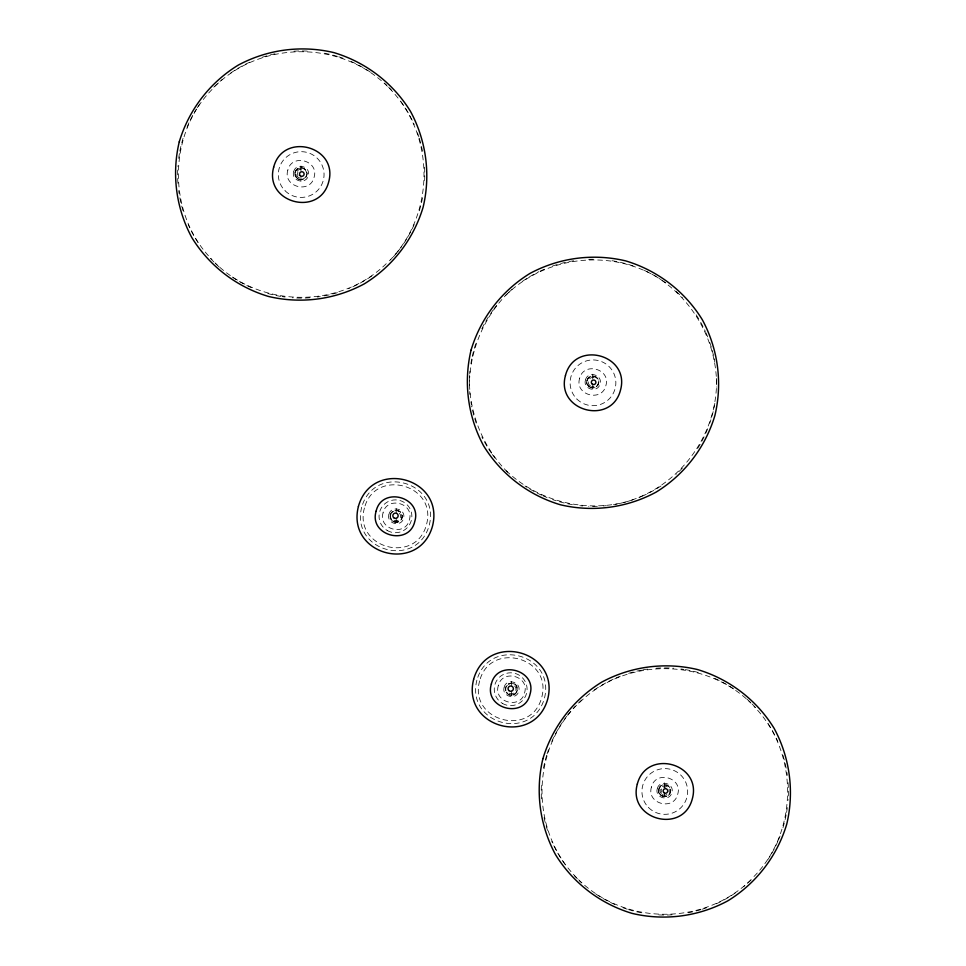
<?xml version="1.0" encoding="UTF-8"?>
<svg xmlns="http://www.w3.org/2000/svg" width="966" height="966" viewBox="0 0 966 966"><rect width="100%" height="100%" fill="white"/><g stroke="black" fill="none" stroke-linecap="round" stroke-linejoin="round"><path stroke-width="0.72" stroke-dasharray="4.83 3.62" d="M212.025 89.488C167.227 134.974 167.227 214.09 212.025 259.588M389.455 260.748C435.497 213.909 435.497 135.168 389.455 88.317M507.693 293.398A123.576 123.576 0 0 0 505.604 295.427C483.217 319.154 470.357 350.211 469.416 382.814C470.357 415.416 483.217 446.473 505.604 470.188A123.576 123.576 0 0 0 509.831 474.221M576.545 705.252C530.503 752.091 530.503 830.832 576.545 877.683M753.975 876.512C798.773 831.026 798.773 751.91 753.975 706.412M214.971 86.264C261.822 40.234 340.563 40.234 387.402 86.264M386.243 263.694C339.911 309.023 260.953 308.299 214.971 262.8M505.604 295.427C544.8 256.944 606.95 248.757 654.767 275.793C692.079 298.18 715.818 339.295 716.555 382.814C716.06 437.743 677.89 487.48 624.966 502.175C582.752 512.729 536.891 500.436 505.604 470.188M579.757 702.306C626.089 656.977 705.047 657.701 751.029 703.2M751.029 879.736C704.178 925.766 625.437 925.766 578.598 879.736M506.196 692.26C516.568 704.347 523.451 678.7 508.418 683.976A6.05 6.05 0 0 1 517.402 688.178A6.05 6.05 0 0 1 510.398 695.194A6.05 6.05 0 0 1 506.208 686.21L505.592 690.799M664.584 782.883L664.584 789.125M664.584 792.156L664.584 798.387M592.75 374.228L592.75 380.471M592.75 383.49L592.75 389.733M511.449 681.477L511.449 687.526M511.449 690.738L511.449 696.981M396.229 508.563L396.229 513.598M396.229 517.836L396.229 524.067M300.957 165.959L300.957 172.19M300.957 176.428L300.957 181.463M514.661 686.017A4.54 4.54 0 0 1 514.661 692.441M513.719 693.165A4.54 4.54 0 0 1 509.179 693.165M508.587 684.278A5.724 5.724 0 0 1 516.399 686.367A5.724 5.724 0 0 1 514.31 694.18A5.724 5.724 0 0 1 506.498 692.091M505.93 690.714A5.724 5.724 0 0 1 505.93 687.756M506.498 686.367A5.724 5.724 0 0 1 507.404 685.184M424.545 167.227A123.576 123.576 0 0 1 424.545 181.85M422.516 197.958A123.576 123.576 0 0 1 418.447 213.522M414.185 224.547A123.576 123.576 0 0 1 400.999 247.393M400.117 248.576A123.576 123.576 0 0 1 397.4 252.09M396.458 253.225A123.576 123.576 0 0 1 390.602 259.83M371.644 276.059A123.576 123.576 0 0 1 348.472 288.701M337.388 292.686A123.576 123.576 0 0 1 321.702 296.393M320.241 296.622A123.576 123.576 0 0 1 317.319 297.045M309.977 297.794A123.576 123.576 0 0 1 292.408 297.794M285.055 297.045A123.576 123.576 0 0 1 282.132 296.622M280.671 296.393A123.576 123.576 0 0 1 264.998 292.686M251.184 287.53A123.576 123.576 0 0 1 230.741 276.059M219.137 266.93A123.576 123.576 0 0 1 214.85 262.933M213.812 261.907A123.576 123.576 0 0 1 208.789 256.594M198.018 242.538A123.576 123.576 0 0 1 188.189 224.547M183.033 210.721A123.576 123.576 0 0 1 179.338 195.047M179.096 193.586A123.576 123.576 0 0 1 178.674 190.664M177.925 183.311A123.576 123.576 0 0 1 177.925 165.754M178.674 158.4A123.576 123.576 0 0 1 179.591 152.568M179.857 151.119A123.576 123.576 0 0 1 183.033 138.343M187.03 127.246A123.576 123.576 0 0 1 196.436 109.001M197.221 107.757A123.576 123.576 0 0 1 199.672 104.087M213.812 87.157A123.576 123.576 0 0 1 222.494 79.26M230.741 73.018A123.576 123.576 0 0 1 251.184 61.534M262.197 57.272A123.576 123.576 0 0 1 277.773 53.202M293.881 51.174A123.576 123.576 0 0 1 308.504 51.174M324.612 53.202A123.576 123.576 0 0 1 337.388 56.378M338.776 56.825A123.576 123.576 0 0 1 342.966 58.238M351.201 61.534A123.576 123.576 0 0 1 371.644 73.018M384.335 83.124A123.576 123.576 0 0 1 386.485 85.117M388.574 87.157A123.576 123.576 0 0 1 391.604 90.309M400.999 101.672A123.576 123.576 0 0 1 414.185 124.529M417.481 132.765A123.576 123.576 0 0 1 418.906 136.943M419.341 138.343A123.576 123.576 0 0 1 422.516 151.119M298.011 175.414A3.405 3.405 0 0 1 298.011 172.008M299.786 178.094A4.54 4.54 0 0 1 297.033 171.441A4.54 4.54 0 0 1 304.169 170.499M305.002 177.744A5.724 5.724 0 0 1 295.584 175.667A5.724 5.724 0 0 1 301.452 168.012A5.724 5.724 0 0 1 305.908 176.561M716.47 378.43A123.576 123.576 0 0 1 716.47 387.185M714.84 403.329A123.576 123.576 0 0 1 709.768 423.193M707.704 428.723A123.576 123.576 0 0 1 704.757 435.497M704.117 436.837A123.576 123.576 0 0 1 696.148 450.82M682.394 468.099A123.576 123.576 0 0 1 676.128 474.221M660.998 485.983A123.576 123.576 0 0 1 644.334 495.208M642.994 495.812A123.576 123.576 0 0 1 638.9 497.526M633.37 499.591A123.576 123.576 0 0 1 613.495 504.663M606.177 505.677A123.576 123.576 0 0 1 603.231 505.955M597.362 506.305A123.576 123.576 0 0 1 588.608 506.305M582.727 505.955A123.576 123.576 0 0 1 579.793 505.677M572.464 504.663A123.576 123.576 0 0 1 552.6 499.591M547.058 497.526A123.576 123.576 0 0 1 542.977 495.812M541.624 495.208A123.576 123.576 0 0 1 524.973 485.983M494.942 458.029A123.576 123.576 0 0 1 492.31 454.467M491.465 453.259A123.576 123.576 0 0 1 481.841 436.837M476.202 423.193A123.576 123.576 0 0 1 471.65 406.227M471.384 404.778A123.576 123.576 0 0 1 470.889 401.868M469.971 394.526A123.576 123.576 0 0 1 469.718 391.592M469.44 385.724A123.576 123.576 0 0 1 469.633 375.496M469.718 374.023A123.576 123.576 0 0 1 469.971 371.089M470.889 363.747A123.576 123.576 0 0 1 471.939 357.951M472.241 356.502A123.576 123.576 0 0 1 476.202 342.423M481.841 328.79A123.576 123.576 0 0 1 489.81 314.795M490.631 313.576A123.576 123.576 0 0 1 493.179 309.953M494.049 308.758A123.576 123.576 0 0 1 496.778 305.256M508.756 292.384A123.576 123.576 0 0 1 512.04 289.438M522.534 281.287A123.576 123.576 0 0 1 538.956 271.675M540.284 271.035A123.576 123.576 0 0 1 544.329 269.224M552.6 266.024A123.576 123.576 0 0 1 573.925 260.711M588.608 259.311A123.576 123.576 0 0 1 595.901 259.274M612.033 260.711A123.576 123.576 0 0 1 633.37 266.024M644.334 270.42A123.576 123.576 0 0 1 660.998 279.633M662.217 280.454A123.576 123.576 0 0 1 665.84 283.002M676.128 291.394A123.576 123.576 0 0 1 682.394 297.516M696.148 314.795A123.576 123.576 0 0 1 700 321.026M700.712 322.294A123.576 123.576 0 0 1 705.373 331.459M705.977 332.799A123.576 123.576 0 0 1 707.704 336.892M709.768 342.423A123.576 123.576 0 0 1 714.84 362.298M593.921 386.364A4.54 4.54 0 0 1 591.578 386.364M590.48 385.917A4.54 4.54 0 0 1 588.825 379.71A4.54 4.54 0 0 1 595.02 378.056M788.075 782.689A123.576 123.576 0 0 1 788.075 800.246M787.326 807.6A123.576 123.576 0 0 1 786.409 813.432M786.143 814.881A123.576 123.576 0 0 1 782.967 827.657M780.069 836.013A123.576 123.576 0 0 1 778.403 840.118M777.811 841.471A123.576 123.576 0 0 1 767.982 859.474M751.15 879.869A123.576 123.576 0 0 1 743.506 886.74M735.259 892.982A123.576 123.576 0 0 1 714.816 904.466M706.581 907.762A123.576 123.576 0 0 1 702.403 909.175M701.002 909.622A123.576 123.576 0 0 1 688.227 912.798M672.119 914.826A123.576 123.576 0 0 1 657.496 914.826M641.388 912.798A123.576 123.576 0 0 1 628.612 909.622M627.224 909.175A123.576 123.576 0 0 1 623.034 907.762M614.799 904.466A123.576 123.576 0 0 1 594.356 892.982M581.665 882.876A123.576 123.576 0 0 1 579.515 880.883M577.427 878.843A123.576 123.576 0 0 1 574.396 875.691M565.001 864.328A123.576 123.576 0 0 1 551.815 841.471M547.553 830.458A123.576 123.576 0 0 1 543.484 814.881M541.455 798.773A123.576 123.576 0 0 1 541.455 784.15M543.484 768.042A123.576 123.576 0 0 1 546.659 755.279M547.094 753.878A123.576 123.576 0 0 1 548.519 749.688M551.815 741.453A123.576 123.576 0 0 1 563.287 721.01M564.144 719.803A123.576 123.576 0 0 1 566.776 716.241M567.682 715.069A123.576 123.576 0 0 1 575.398 706.17M578.465 703.067A123.576 123.576 0 0 1 581.665 700.048M594.356 689.941A123.576 123.576 0 0 1 614.799 678.47M616.163 677.878A123.576 123.576 0 0 1 620.269 676.2M628.612 673.314A123.576 123.576 0 0 1 641.388 670.138M642.837 669.861A123.576 123.576 0 0 1 648.681 668.955M656.023 668.206A123.576 123.576 0 0 1 673.592 668.206M680.945 668.955A123.576 123.576 0 0 1 683.868 669.378M685.329 669.607A123.576 123.576 0 0 1 701.002 673.314M714.816 678.47A123.576 123.576 0 0 1 735.259 689.941M746.863 699.07A123.576 123.576 0 0 1 751.15 703.067M752.188 704.093A123.576 123.576 0 0 1 757.211 709.406M767.982 723.462A123.576 123.576 0 0 1 777.811 741.453M782.967 755.279A123.576 123.576 0 0 1 786.662 770.953M786.904 772.414A123.576 123.576 0 0 1 787.326 775.336M661.638 792.337A3.405 3.405 0 0 1 661.638 788.932M663.702 787.35A3.405 3.405 0 0 1 665.465 787.35M666.854 794.571A4.54 4.54 0 0 1 662.314 794.571M661.372 793.847A4.54 4.54 0 0 1 661.372 787.435A4.54 4.54 0 0 1 667.784 787.435M668.967 789.463A4.54 4.54 0 0 1 668.967 791.818M399.441 513.115A4.54 4.54 0 0 1 393.959 520.251M394.756 510.797A5.724 5.724 0 0 1 401.953 516.315A5.724 5.724 0 0 1 394.756 521.845A5.724 5.724 0 0 1 391.278 513.465M392.196 512.27A5.724 5.724 0 0 1 393.379 511.364M287.808 170.185C282.64 186.897 310.219 194.287 314.107 177.225C319.275 160.513 291.696 153.123 287.808 170.185M293.652 171.755C290.778 181.04 306.101 185.146 308.263 175.667C311.137 166.369 295.813 162.264 293.652 171.755M295.101 172.141C292.807 179.579 305.087 182.876 306.814 175.281C309.12 167.83 296.828 164.534 295.101 172.141M361.682 507.247C350.38 551.501 416.889 569.312 429.23 525.347C440.532 481.092 374.023 463.269 361.682 507.247M364.436 507.983C353.23 548.145 416.092 565.001 426.477 524.61C437.683 484.437 374.808 467.592 364.436 507.983M383.079 512.789C377.923 529.513 405.491 536.903 409.379 519.841C414.547 503.117 386.968 495.727 383.079 512.789M388.924 514.359C386.062 523.644 401.385 527.75 403.534 518.271C406.408 508.985 391.085 504.88 388.924 514.359M390.373 514.745C388.078 522.195 400.359 525.492 402.085 517.885C404.392 510.434 392.111 507.15 390.373 514.745M476.89 680.161C465.588 724.403 532.097 742.226 544.438 698.261C555.74 654.006 489.231 636.183 476.89 680.161M479.643 680.897C468.438 721.059 531.312 737.903 541.685 697.524C552.89 657.351 490.028 640.506 479.643 680.897M498.299 685.703C493.131 702.427 520.71 709.817 524.598 692.755C529.766 676.031 502.187 668.641 498.299 685.703M504.143 687.273C501.269 696.558 516.593 700.664 518.754 691.185C521.628 681.899 506.305 677.794 504.143 687.273M579.6 378.455C574.432 395.179 602.011 402.568 605.899 385.506C611.067 368.783 583.488 361.393 579.6 378.455M585.444 380.024C582.57 389.31 597.894 393.416 600.055 383.937C602.929 374.651 587.606 370.546 585.444 380.024M586.893 380.411C584.587 387.861 596.879 391.145 598.606 383.55C600.912 376.1 588.62 372.816 586.893 380.411M651.434 787.109C646.266 803.833 673.845 811.223 677.734 794.161C682.89 777.437 655.322 770.047 651.434 787.109M657.278 788.679C654.405 797.964 669.728 802.07 671.889 792.591C674.751 783.305 659.428 779.2 657.278 788.679M658.727 789.065C656.421 796.515 668.701 799.812 670.44 792.205C672.734 784.754 660.454 781.47 658.727 789.065M502.453 703.429A16.422 16.422 0 0 0 527.086 689.205A16.422 16.422 0 0 0 502.453 674.993A16.422 16.422 0 0 0 502.453 703.429M285.018 190.713A22.87 22.87 0 0 0 323.284 180.449A22.87 22.87 0 0 0 295.27 152.447A22.87 22.87 0 0 0 285.018 190.713M297.939 178.951A6.05 6.05 0 0 0 307.007 173.711A6.05 6.05 0 0 0 297.939 168.47A6.05 6.05 0 0 0 297.939 178.951M576.811 398.982A22.87 22.87 0 0 0 615.076 388.73A22.87 22.87 0 0 0 587.062 360.716A22.87 22.87 0 0 0 576.811 398.982M588.475 386.255A6.05 6.05 0 0 0 598.594 383.55A6.05 6.05 0 0 0 591.18 376.136A6.05 6.05 0 0 0 588.475 386.255M588.705 386.026A5.724 5.724 0 0 0 598.268 383.466A5.724 5.724 0 0 0 591.277 376.462A5.724 5.724 0 0 0 588.705 386.026M648.633 807.636A22.87 22.87 0 0 0 686.898 797.385A22.87 22.87 0 0 0 658.897 769.371A22.87 22.87 0 0 0 648.633 807.636M660.297 794.921A6.05 6.05 0 0 0 670.428 792.205A6.05 6.05 0 0 0 663.014 784.79A6.05 6.05 0 0 0 660.297 794.921M661.722 795.586A5.724 5.724 0 0 0 670.295 790.635A5.724 5.724 0 0 0 661.722 785.684A5.724 5.724 0 0 0 661.722 795.586M393.21 521.555A6.05 6.05 0 0 0 402.279 516.315A6.05 6.05 0 0 0 393.21 511.074A6.05 6.05 0 0 0 393.21 521.555M387.245 530.515A16.422 16.422 0 0 0 411.866 516.291A16.422 16.422 0 0 0 387.245 502.079A16.422 16.422 0 0 0 387.245 530.515"/><path stroke-width="1.45" d="M179.253 141.857C171.562 174.278 176.054 208.33 191.872 237.648C209.356 266.012 236.598 286.914 268.524 296.465C300.933 304.157 334.985 299.677 364.303 283.859C392.667 266.375 413.569 239.121 423.12 207.207C430.812 174.786 426.332 140.746 410.514 111.416C393.029 83.052 365.776 62.15 333.862 52.599C301.44 44.907 267.401 49.399 238.071 65.217C209.707 82.702 188.805 109.943 179.253 141.857M273.68 167.166C263.754 202.775 319.492 217.712 328.694 181.91C338.631 146.289 282.893 131.352 273.68 167.166M358.422 506.377C346.033 554.882 418.954 574.42 432.478 526.216C444.867 477.699 371.958 458.162 358.422 506.377M376.136 511.123C368.541 535.683 409.065 546.539 414.776 521.471C422.359 496.898 381.848 486.043 376.136 511.123M471.046 350.139C463.354 382.56 467.846 416.6 483.664 445.93C501.149 474.282 528.39 495.196 560.304 504.747C592.726 512.427 626.777 507.947 656.095 492.129C684.459 474.644 705.361 447.403 714.912 415.477C722.604 383.067 718.124 349.016 702.306 319.698C684.822 291.334 657.568 270.432 625.654 260.88C593.233 253.189 559.193 257.668 529.863 273.487C501.499 290.971 480.597 318.212 471.046 350.139M473.642 679.291C461.253 727.796 534.162 747.334 547.698 699.13C560.087 650.613 487.166 631.076 473.642 679.291M491.344 684.025C483.761 708.597 524.272 719.453 529.984 694.385C537.579 669.812 497.055 658.957 491.344 684.025M565.472 375.436C555.547 411.057 611.285 425.982 620.486 390.179C630.424 354.57 574.685 339.634 565.472 375.436M542.88 758.793C535.188 791.214 539.668 825.254 555.486 854.584C572.971 882.948 600.224 903.85 632.138 913.401C664.56 921.093 698.599 916.601 727.929 900.783C756.293 883.298 777.195 856.057 786.747 824.143C794.438 791.722 789.947 757.67 774.128 728.352C756.644 699.988 729.402 679.086 697.476 669.535C665.067 661.843 631.015 666.323 601.697 682.141C573.333 699.625 552.431 726.879 542.88 758.793M637.306 784.09C627.369 819.711 683.107 834.648 692.32 798.834C702.246 763.225 646.508 748.288 637.306 784.09M508.84 690.545A2.669 2.669 0 0 0 513.296 689.35A2.669 2.669 0 0 0 510.024 686.089A2.669 2.669 0 0 0 508.84 690.545M300.197 175.655A2.294 2.294 0 0 0 304.036 174.629A2.294 2.294 0 0 0 301.223 171.815A2.294 2.294 0 0 0 300.197 175.655M592.46 384.287A2.294 2.294 0 0 0 595.901 382.307A2.294 2.294 0 0 0 592.46 380.326A2.294 2.294 0 0 0 592.46 384.287M664.294 792.953A2.294 2.294 0 0 0 667.735 790.961A2.294 2.294 0 0 0 664.294 788.981A2.294 2.294 0 0 0 664.294 792.953M393.621 517.631A2.669 2.669 0 0 0 398.077 516.436A2.669 2.669 0 0 0 394.816 513.175A2.669 2.669 0 0 0 393.621 517.631"/></g></svg>
